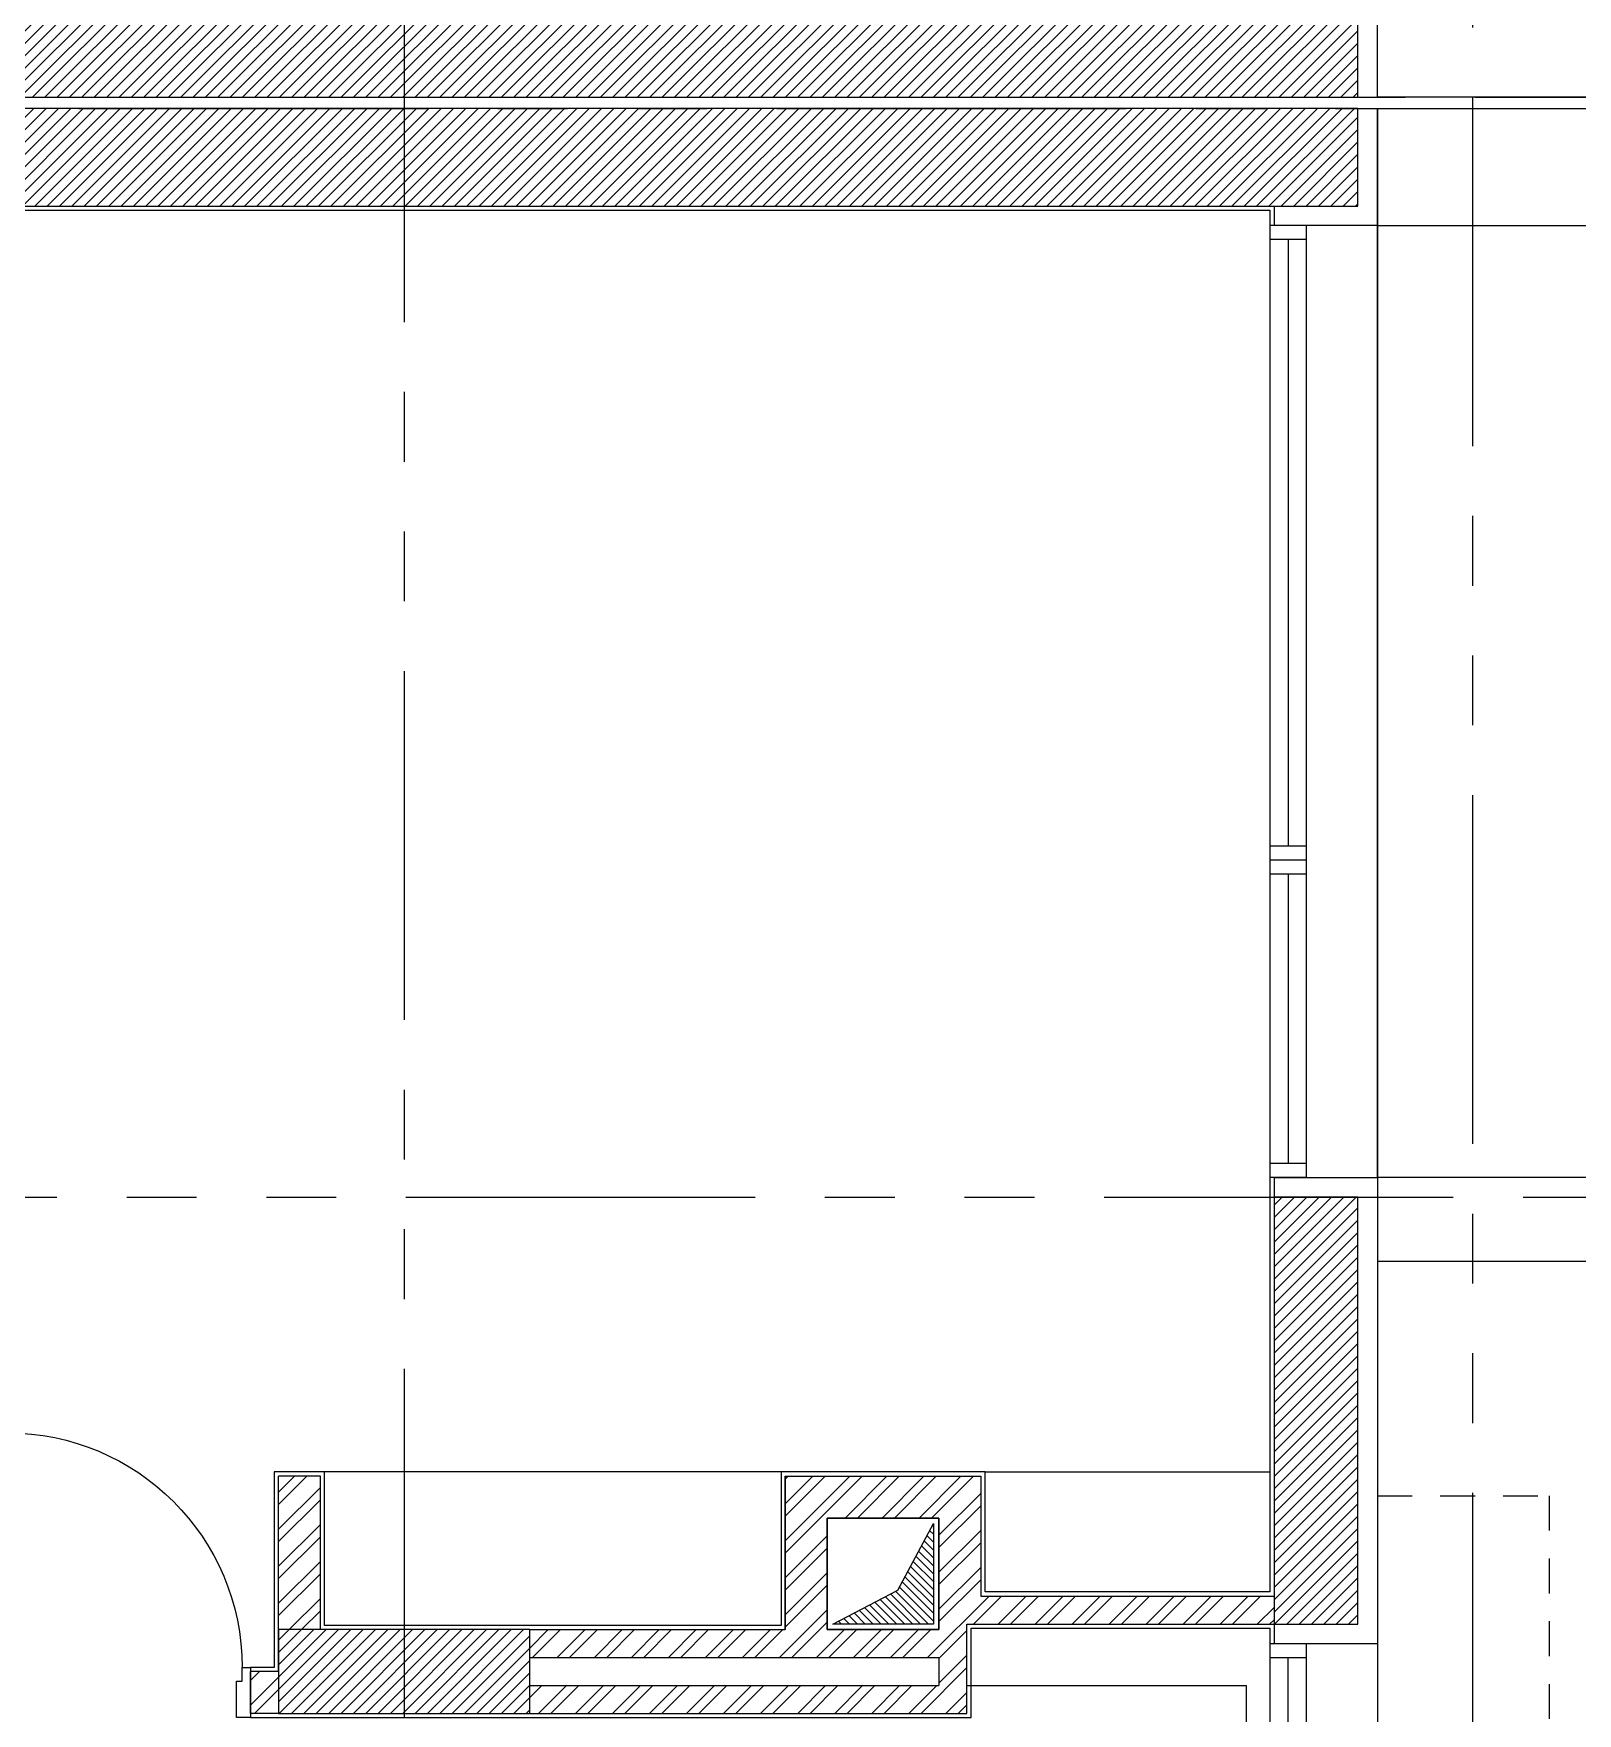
# Model space of a CAD drawing. Extents: x 186.8 to 246.9, y -2.6 to 70.8.
# Drawn here: x 229.55 to 235.08, y 16.75 to 22.77 of the extents above; entities that cross this region are included whole.
import ezdxf

# ---------------------------------------------------------------- set-up
doc = ezdxf.new("R2010")
doc.units = 0
doc.header["$MEASUREMENT"] = 0
for name, pattern in [('AXIS_100$0$A-AXIS$0$PHANTOM', [2.5, 1.25, -0.25, 0.25, -0.25, 0.25, -0.25]), ('HIDDEN2', [0.1875, 0.125, -0.0625]), ('S-9-10TH$0$HIDDEN2', [0.1875, 0.125, -0.0625])]:
    doc.linetypes.add(name, pattern=pattern)
for name, color, linetype in [('A-ALU', 9, 'CONTINUOUS'), ('A-closet', 252, 'CONTINUOUS'), ('A-DOORS', 1, 'CONTINUOUS'), ('A-HATCH-CONC', 8, 'CONTINUOUS'), ('A-HATCH-WALL', 8, 'CONTINUOUS'), ('A-PLASTER', 8, 'CONTINUOUS'), ('A-PORTE', 1, 'CONTINUOUS'), ('A-PROJECTION', 9, 'CONTINUOUS'), ('a-revetement', 1, 'CONTINUOUS'), ('a-shaft', 251, 'CONTINUOUS'), ('A-STAIR', 9, 'CONTINUOUS'), ('A-WALL', 4, 'CONTINUOUS'), ('AXIS_100$0$A-AXIS-100', 10, 'AXIS_100$0$A-AXIS$0$PHANTOM'), ('S-9-10TH$0$a-joint', 15, 'S-9-10TH$0$HIDDEN2'), ('S-9-10TH$0$A-SHAFT 9-10TH', 8, 'CONTINUOUS'), ('S-9-10TH$0$A-STR 9-10TH', 2, 'CONTINUOUS')]:
    doc.layers.add(name, color=color, linetype=linetype)
pattern_1 = [(45, (195.387175, -3e-10), (-0.022097087, 0.022097087), [])]
pattern_2 = [(45, (195.38718, -3e-10), (-0.06629126, 0.06629126), []), (45, (195.43137, -3e-10), (-0.06629126, 0.06629126), [])]

# ---------------------------------------------------------------- blocks, each defined once
blk = doc.blocks.new('P90E18D')
at = {"layer": 'A-PORTE'}
for p, q in [((0, 0), (0.05, 0)), ((0, -0.18), (0, 0)), ((0.05, 0), (0.05, -0.13)), ((0.9, 0), (0.85, 0)), ((0.85, 0), (0.85, -0.13)), ((0.9, -0.18), (0.9, 0)), ((0.03, -0.18), (0, -0.18)), ((0.06, -0.18), (0.02, -0.18)), ((0.05, -0.13), (0.03, -0.13)), ((0.03, -0.13), (0.03, -0.18)), ((0.03, -0.18), (0.03, -1.02)), ((0.06, -1.02), (0.06, -0.18)), ((0.85, -0.13), (0.87, -0.13)), ((0.87, -0.13), (0.87, -0.18)), ((0.87, -0.18), (0.9, -0.18))]:
    blk.add_line(p, q, dxfattribs=at)
blk.add_arc((0.03, -0.18), 0.84, 270, 360, dxfattribs=at)

msp = doc.modelspace()

# ---------------------------------------------------------------- hatches: boundary and pattern name
at = {"layer": 'A-HATCH-CONC'}
h = msp.add_hatch(dxfattribs=at)
h.set_pattern_fill('ANSI31', color=256, scale=0.25, style=0)
h.set_pattern_definition(pattern_1)
h.paths.add_polyline_path([(222.53645, 22.94), (222.53645, 22.61), (223.85554, 22.61), (223.85554, 22.54), (230.80554, 22.54), (234.29554, 22.54), (234.29554, 22.94)])
h = msp.add_hatch(dxfattribs=at)
h.set_pattern_fill('ANSI31', color=256, scale=0.25, style=0)
h.set_pattern_definition(pattern_1)
h.paths.add_polyline_path([(234.29554, 22.5), (223.85554, 22.5), (223.85554, 22.15), (228.17554, 22.15), (228.17554, 22.15), (229.18054, 22.15), (229.18054, 22.15), (234.29554, 22.15)])
h = msp.add_hatch(dxfattribs=at)
h.set_pattern_fill('ANSI31', color=256, scale=0.25, style=0)
h.set_pattern_definition([(45, (223.955544, 32.44), (-0.022097087, 0.022097087), [])])
h.paths.add_polyline_path([(233.99554, 18.6), (234.29554, 18.6), (234.29554, 17.07), (233.99554, 17.07)])
h = msp.add_hatch(dxfattribs=at)
h.set_pattern_fill('ANSI31', color=256, scale=0.25, style=0)
h.set_pattern_definition(pattern_1)
h.paths.add_polyline_path([(231.33054, 17.05), (230.43054, 17.05), (230.43054, 16.75), (231.33054, 16.75)])
at = {"layer": 'A-HATCH-WALL'}
h = msp.add_hatch(dxfattribs=at)
h.set_pattern_fill('ANSI32', color=256, scale=0.25, style=0)
h.set_pattern_definition(pattern_2)
h.paths.add_polyline_path([(230.58054, 17.6), (230.43054, 17.6), (230.43054, 17.05), (230.58054, 17.05)])
h = msp.add_hatch(dxfattribs=at)
h.set_pattern_fill('ANSI32', color=256, scale=0.25, style=0)
h.set_pattern_definition(pattern_2)
h.paths.add_polyline_path([(232.94554, 17.6), (232.24554, 17.6), (232.24554, 17.05), (231.33054, 17.05), (231.33054, 16.95), (232.79554, 16.95), (232.79554, 16.85), (231.33054, 16.85), (231.33054, 16.75), (232.89554, 16.75), (232.89554, 17.07), (233.99554, 17.07), (233.99554, 17.17), (232.94554, 17.17)])
h.paths.add_polyline_path([(232.79554, 17.45), (232.79554, 17.05), (232.39554, 17.05), (232.39554, 17.45)], flags=16)
h = msp.add_hatch(dxfattribs=at)
h.set_pattern_fill('ANSI32', color=256, scale=0.25, style=0)
h.set_pattern_definition(pattern_2)
h.paths.add_polyline_path([(230.43054, 16.9), (230.33054, 16.9), (230.33054, 16.75), (230.43054, 16.75)])
at = {"layer": 'a-shaft'}
h = msp.add_hatch(dxfattribs=at)
h.set_pattern_fill('_USER,_O', color=256, scale=0.02, angle=315, pattern_type=0)
h.set_pattern_definition([(315, (-338181.519556, -23743.371716), (0.0141421356237, 0.0141421356237), [])])
h.paths.add_polyline_path([(232.64807, 17.19196), (232.41554, 17.07), (232.77554, 17.07), (232.77554, 17.43)])

# ---------------------------------------------------------------- linework, layer by layer
at = {"layer": 'A-ALU'}
for p, q in [((233.98054, 22.08), (233.98054, 18.67)), ((234.11054, 22.08), (233.98054, 22.08)), ((234.11054, 22.02999), (233.98054, 22.02999)), ((234.04554, 22.02999), (234.04554, 19.85666)), ((234.11054, 22.08), (234.11054, 18.67)), ((234.11054, 19.85666), (233.98054, 19.85666)), ((234.11054, 19.80666), (233.98054, 19.80666)), ((234.11054, 19.75666), (233.98054, 19.75666)), ((234.04554, 19.75666), (234.04554, 18.72)), ((234.11054, 18.71999), (233.98054, 18.71999)), ((234.11054, 18.67), (233.98054, 18.67)), ((233.98054, 17), (233.98054, 13.9)), ((233.98054, 17), (234.11054, 17)), ((234.11054, 17), (234.11054, 13.9)), ((233.98054, 16.95), (234.11054, 16.95)), ((234.04554, 16.4), (234.04554, 16.95))]:
    msp.add_line(p, q, dxfattribs=at)
at = {"layer": 'A-closet'}
for p, q in [((232.23054, 17.615), (230.59554, 17.615)), ((232.96054, 17.615), (233.98054, 17.615))]:
    msp.add_line(p, q, dxfattribs=at)
at = {"layer": 'A-PLASTER'}
for points in [[(226.99054, 21.6), (226.99054, 22.135), (229.21554, 22.135), (229.21554, 21.615), (229.34554, 21.615), (229.34554, 22.135), (233.98054, 22.135), (233.98054, 22.08)], [(233.99554, 18.67), (233.98054, 18.67), (233.98054, 17.185), (232.96054, 17.185), (232.96054, 17.615), (232.23054, 17.615), (232.23054, 17.065), (230.59554, 17.065), (230.59554, 17.615), (230.41554, 17.615), (230.41554, 16.915), (230.33054, 16.915)], [(230.33054, 16.735), (232.91054, 16.735), (232.91054, 17.055), (233.98054, 17.055), (233.98054, 17), (233.99554, 17)]]:
    msp.add_lwpolyline(points, dxfattribs=at)
at = {"layer": 'A-PROJECTION'}
for p, q in [((236.69554, 22.54), (234.36554, 22.54)), ((234.36554, 22.08), (234.36554, 18.67)), ((234.36554, 18.37), (236.99554, 18.37)), ((234.36554, 17), (234.36554, 13.9))]:
    msp.add_line(p, q, dxfattribs=at)
msp.add_lwpolyline([(234.36554, 18.67), (234.36554, 18.67), (234.36554, 22.5), (236.29554, 22.5), (236.29554, 18.67)], dxfattribs=at)
msp.add_lwpolyline([(234.36554, 18.67), (234.36554, 18.67), (234.36554, 22.5), (236.29554, 22.5), (236.29554, 18.67)], dxfattribs=at)
msp.add_lwpolyline([(234.36554, 22.08), (236.00554, 22.08), (236.00554, 18.67), (234.36554, 18.67)], close=True, dxfattribs=at)
at = {"layer": 'A-PROJECTION', "linetype": 'HIDDEN2'}
msp.add_lwpolyline([(234.36554, 17.53), (234.98054, 17.53), (234.98054, 6.87), (234.36554, 6.87)], dxfattribs=at)
at = {"layer": 'a-revetement'}
for p, q in [((234.36554, 22.54), (234.36554, 23.01)), ((234.29554, 22.54), (234.36554, 22.54)), ((234.29554, 22.5), (234.36554, 22.5)), ((234.36554, 22.5), (234.36554, 22.08)), ((233.99554, 22.15), (233.99554, 22.08)), ((234.36554, 22.08), (233.99554, 22.08)), ((233.99554, 18.67), (234.36554, 18.67)), ((233.99554, 18.67), (233.99554, 18.6)), ((234.36554, 18.67), (234.36554, 17)), ((233.99554, 17.07), (233.99554, 17)), ((233.99554, 17), (234.36554, 17))]:
    msp.add_line(p, q, dxfattribs=at)
at = {"layer": 'a-shaft'}
msp.add_lwpolyline([(232.77554, 17.43), (232.77554, 17.07), (232.41554, 17.07), (232.64807, 17.19196), (232.77554, 17.43)], dxfattribs=at)
at = {"layer": 'A-STAIR'}
msp.add_lwpolyline([(232.89554, 16.85), (233.89554, 16.85), (233.89554, 13.15)], dxfattribs=at)
at = {"layer": 'A-WALL'}
for p, q in [((230.43054, 16.9), (230.43054, 17.6)), ((230.58054, 17.6), (230.43054, 17.6)), ((230.58054, 17.05), (230.58054, 17.6)), ((232.24554, 17.6), (232.94554, 17.6)), ((232.24554, 17.6), (232.24554, 17.05)), ((232.94554, 17.6), (232.94554, 17.17)), ((231.33054, 16.95), (232.79554, 16.95)), ((232.79554, 16.95), (232.79554, 16.85)), ((230.43054, 16.9), (230.33054, 16.9)), ((230.33054, 16.75), (230.33054, 16.9)), ((230.43054, 16.75), (230.33054, 16.75))]:
    msp.add_line(p, q, dxfattribs=at)
for points in [[(231.33054, 17.05), (232.24554, 17.05), (232.24554, 17.6), (232.94554, 17.6), (232.94554, 17.17), (233.99554, 17.17)], [(231.33054, 16.75), (232.89554, 16.75), (232.89554, 17.07), (233.99554, 17.07)], [(231.33054, 16.85), (232.79554, 16.85)]]:
    msp.add_lwpolyline(points, dxfattribs=at)
msp.add_lwpolyline([(232.39554, 17.45), (232.79554, 17.45), (232.79554, 17.05), (232.39554, 17.05)], close=True, dxfattribs=at)
msp.add_lwpolyline([(232.39554, 17.45), (232.79554, 17.45), (232.79554, 17.05), (232.39554, 17.05)], close=True, dxfattribs=at)
at = {"layer": 'AXIS_100$0$A-AXIS-100'}
for p, q in [((230.88054, 32.98435), (230.88054, -1.8346)), ((234.70554, 25.04), (234.70554, -1.8346)), ((219.71554, 22.54), (240.49554, 22.54)), ((219.71554, 22.5), (240.49554, 22.5)), ((193.38718, 18.6), (240.59652, 18.6))]:
    msp.add_line(p, q, dxfattribs=at)
at = {"layer": 'S-9-10TH$0$a-joint'}
for p, q in [((222.41554, 22.54), (230.80554, 22.54)), ((230.80554, 22.5), (222.41554, 22.5))]:
    msp.add_line(p, q, dxfattribs=at)
at = {"layer": 'S-9-10TH$0$A-SHAFT 9-10TH'}
msp.add_lwpolyline([(232.39554, 17.05), (232.79554, 17.05), (232.79554, 17.45), (232.39554, 17.45)], close=True, dxfattribs=at)
at = {"layer": 'S-9-10TH$0$A-STR 9-10TH'}
msp.add_lwpolyline([(223.85554, 22.54), (234.29554, 22.54), (234.29554, 22.94), (222.53645, 22.94), (222.53645, 22.61), (223.85554, 22.61)], dxfattribs=at)
for points in [[(223.85554, 22.15), (234.29554, 22.15), (234.29554, 22.5), (223.85554, 22.5)], [(233.99554, 17.07), (234.29554, 17.07), (234.29554, 18.6), (233.99554, 18.6)], [(230.43054, 16.75), (231.33054, 16.75), (231.33054, 17.05), (230.43054, 17.05)], [(230.43054, 16.75), (231.33054, 16.75), (231.33054, 17.05), (230.43054, 17.05)]]:
    msp.add_lwpolyline(points, close=True, dxfattribs=at)

# ---------------------------------------------------------------- block references
at = {"layer": 'A-DOORS', "xscale": -1, "rotation": 180.0000000058567}
msp.add_blockref('P90E18D', (229.43054, 16.735), dxfattribs=at)

doc.saveas('drawing.dxf')
